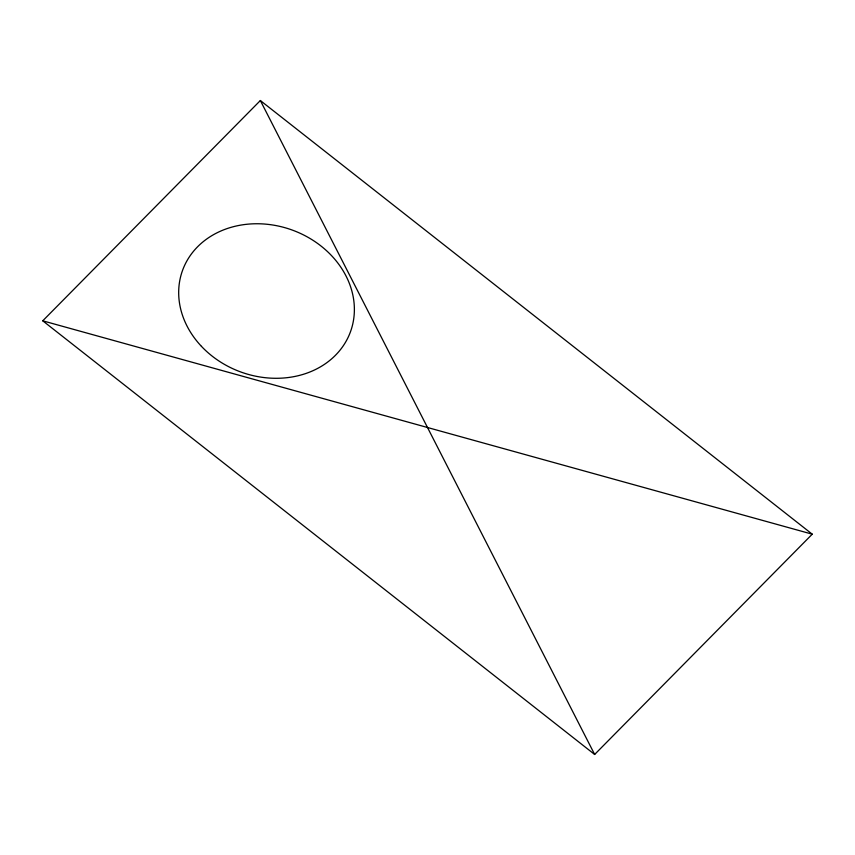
<?xml version="1.0" encoding="UTF-8"?>
<svg xmlns="http://www.w3.org/2000/svg" width="855" height="855" viewBox="0 0 855 855"><rect width="100%" height="100%" fill="white"/><g stroke="black" fill="none" stroke-linecap="round" stroke-linejoin="round"><path stroke-width="1.28" d="M42.75 320.817L260.348 100.537L812.25 534.183L594.653 754.463L42.75 320.817L812.25 534.183M260.348 100.537L594.653 754.463M201.438 346.339A89.401 75.486 20.2 0 0 350.176 332.563A89.401 75.486 20.2 0 0 247.971 224.16A89.401 75.486 20.2 0 0 201.438 346.339"/></g></svg>
